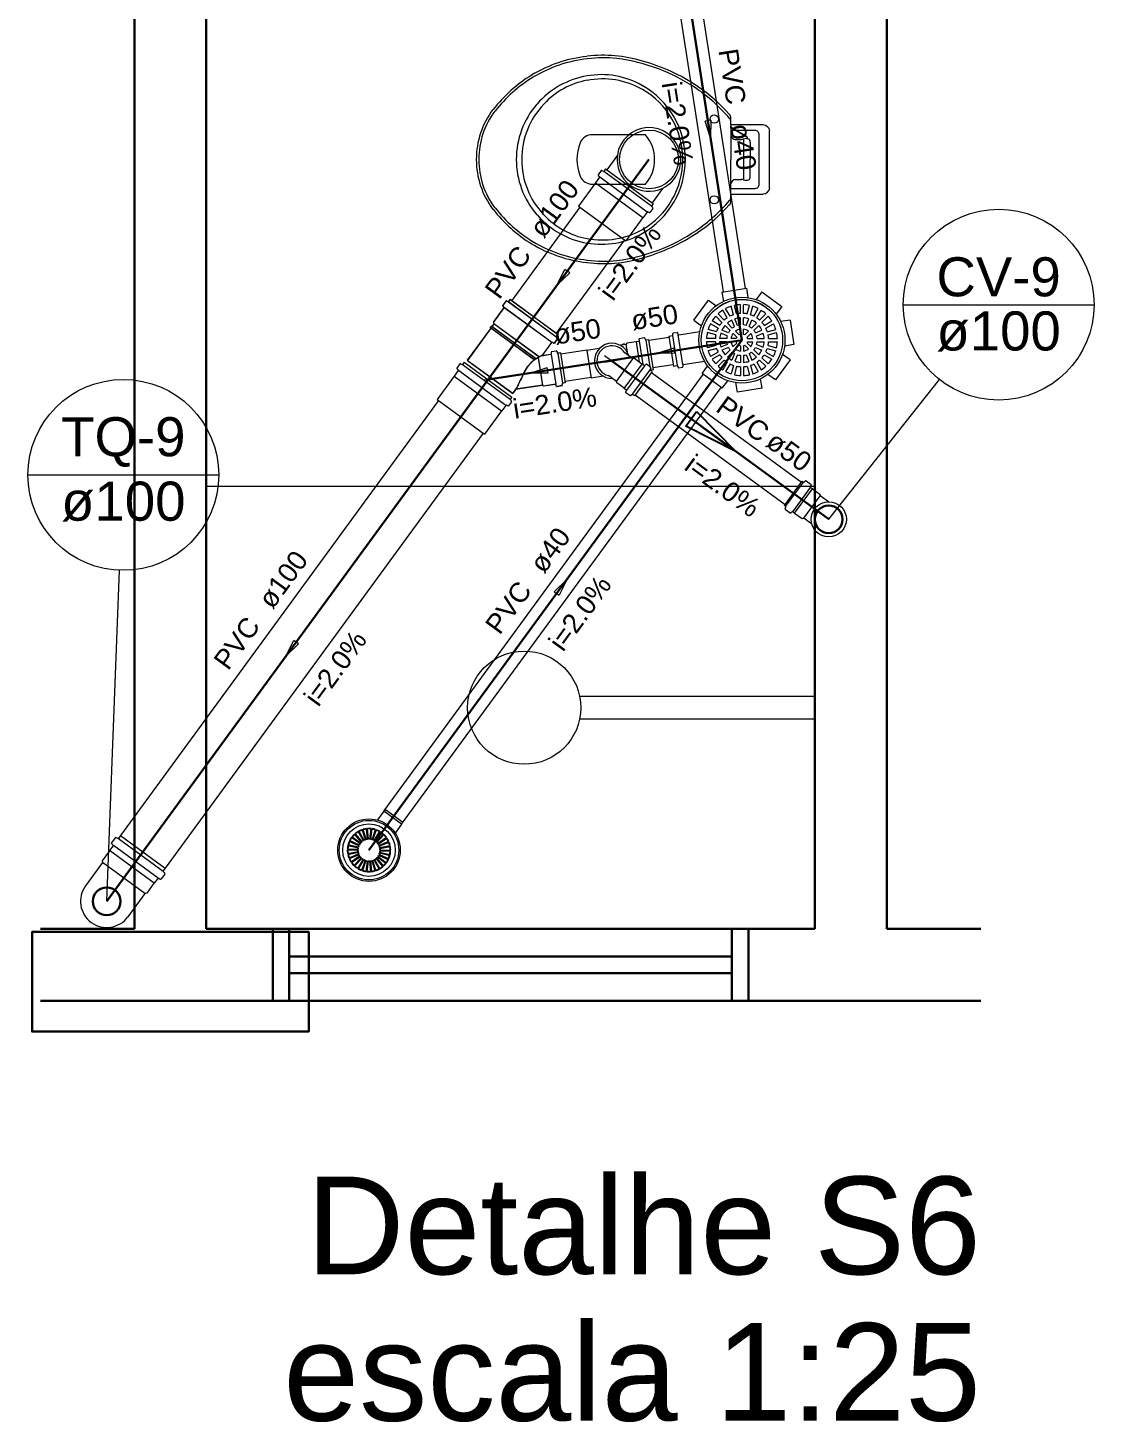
# Model space of a CAD drawing. Header units: inches. Extents: x -27 to 114, y -35 to 60.
# Drawn here: x 33.011 to 34.938, y -32.756 to -30.236 of the extents above; entities that cross this region are included whole.
import ezdxf

# ---------------------------------------------------------------- set-up
doc = ezdxf.new("R2010")
doc.units = ezdxf.units.IN
doc.header["$LTSCALE"] = 10
doc.header["$MEASUREMENT"] = 0
for name, color, linetype, lineweight in [('CV-Colunas', 6, 'Continuous', 30), ('CV-Indicação coluna', 5, 'Continuous', 20), ('CV-Sentido tubo', 8, 'Continuous', 20), ('CV-Seção tubo', 160, 'Continuous', 20), ('CV-Textos coluna', 7, 'Continuous', 20), ('CV-Textos tubo', 7, 'Continuous', 20), ('CV-Tubos detalhe', 6, 'Continuous', 30), ('DI-Títulos', 7, 'Continuous', 30), ('FO-PILARES', 2, 'Continuous', 30), ('Simbolos', 160, 'Continuous', 20), ('Simbolos_int', 5, 'Continuous', 5), ('TQ-Colunas', 6, 'Continuous', 30), ('TQ-Indicação coluna', 5, 'Continuous', 20), ('TQ-Sentido tubo', 8, 'Continuous', 20), ('TQ-Seção tubo', 160, 'Continuous', 20), ('TQ-Textos coluna', 7, 'Continuous', 20), ('TQ-Textos tubo', 7, 'Continuous', 20), ('TQ-Tubos detalhe', 6, 'Continuous', 30), ('xeixo', 3, 'Continuous', 20), ('xjanela-porta', 253, 'Continuous', 30), ('xmoveis', 253, 'Continuous', 20), ('xparede', 7, 'Continuous', 30)]:
    doc.layers.add(name, color=color, linetype=linetype, lineweight=lineweight)
doc.styles.add('Arial', font='arial.ttf')
doc.dimstyles.get("Standard").update_dxf_attribs({"dimtxt": 0.18, "dimasz": 0.18, "dimexe": 0.18, "dimexo": 0.0625, "dimgap": 0.09, "dimtad": 0, "dimtih": 1, "dimtoh": 1, "dimdec": 4, "dimzin": 0, "dimdsep": 46, "dimtxsty": 'Standard', "dimcen": 0.09, "dimadec": 0, "dimazin": 0, "dimtfac": 1, "dimtdec": 4, "dimtofl": 0, "dimtmove": 0, "dimatfit": 3, "dimfxl": 0, "dimtolj": 1, "dimtzin": 0, "dimarcsym": 0})

# ---------------------------------------------------------------- blocks, each defined once
blk = doc.blocks.new('_Closed')
at = {"color": 0, "linetype": 'ByBlock', "lineweight": -2}
for p, q in [((-1, 0.166667), (0, 0)), ((-1, 0.166667), (-1, -0.166667)), ((0, 0), (-1, -0.166667)), ((0, 0), (-1, 0))]:
    blk.add_line(p, q, dxfattribs=at)

msp = doc.modelspace()

# ---------------------------------------------------------------- linework, layer by layer
at = {"layer": 'CV-Colunas', "linetype": 'Continuous'}
msp.add_circle((34.4584, -31.1245), 0.025, dxfattribs=at)
at = {"layer": 'CV-Indicação coluna'}
for p, q in [((34.593, -30.7365), (34.938, -30.7365)), ((34.4584, -31.1245), (34.6584, -30.8717))]:
    msp.add_line(p, q, dxfattribs=at)
msp.add_circle((34.7655, -30.7365), 0.1725, dxfattribs=at)
at = {"layer": 'CV-Seção tubo'}
for p, q in [((34.1378, -30.8594), (34.409, -31.0574)), ((34.1083, -30.8997), (34.3795, -31.0978))]:
    msp.add_line(p, q, dxfattribs=at)
at = {"layer": 'CV-Tubos detalhe'}
msp.add_line((34.0652, -30.8373), (34.4584, -31.1245), dxfattribs=at)
at = {"layer": 'FO-PILARES'}
msp.add_lwpolyline([(33.5184, -32.0505), (33.5184, -31.9605), (33.5184, -31.8705), (33.2684, -31.8705), (33.0184, -31.8705), (33.0184, -31.9605), (33.0184, -32.0505), (33.2684, -32.0505), (33.5184, -32.0505), (33.5184, -32.0505)], close=True, dxfattribs=at)
at = {"layer": 'Simbolos'}
for p, q in [((34.0764, -30.466), (34.0571, -30.4925)), ((34.0471, -30.4942), (34.0417, -30.5017)), ((34.0483, -30.4938), (34.0512, -30.495)), ((34.055, -30.491), (34.0524, -30.4946)), ((34.055, -30.491), (34.141, -30.5539)), ((34.0368, -30.5164), (34.006, -30.5586)), ((34.044, -30.5062), (34.0367, -30.516)), ((34.0367, -30.516), (34.0368, -30.5164)), ((34.0419, -30.5031), (34.0438, -30.5048)), ((34.1583, -30.5259), (34.139, -30.5524)), ((34.13, -30.569), (34.1227, -30.5789)), ((34.1335, -30.57), (34.1314, -30.5688)), ((34.1404, -30.5624), (34.1349, -30.5698)), ((34.141, -30.5539), (34.1384, -30.5575)), ((34.1404, -30.5611), (34.1384, -30.5587)), ((34.1224, -30.5789), (34.0916, -30.6211)), ((34.1227, -30.5789), (34.1224, -30.5789)), ((34.2652, -30.7136), (34.3097, -30.7067)), ((34.2652, -30.7136), (34.2679, -30.7306)), ((34.3097, -30.7067), (34.3123, -30.7237)), ((34.3373, -30.7135), (34.3273, -30.7272)), ((34.3373, -30.7135), (34.3736, -30.74)), ((33.8714, -30.7419), (33.8525, -30.7677)), ((33.8714, -30.7422), (33.8526, -30.7681)), ((33.8745, -30.73), (33.8691, -30.7374)), ((33.8746, -30.7303), (33.8691, -30.7378)), ((33.8693, -30.7388), (33.8712, -30.7405)), ((33.8694, -30.7392), (33.8712, -30.7408)), ((33.8757, -30.7296), (33.8786, -30.7308)), ((33.8758, -30.7299), (33.8787, -30.7311)), ((33.8825, -30.7268), (33.8798, -30.7304)), ((33.8825, -30.7271), (33.8798, -30.7307)), ((33.8825, -30.7268), (33.9684, -30.7896)), ((33.8825, -30.7271), (33.9685, -30.7899)), ((34.2145, -30.7648), (34.241, -30.7285)), ((34.241, -30.7285), (34.2547, -30.7385)), ((34.3736, -30.74), (34.3636, -30.7537)), ((33.8532, -30.771), (33.8495, -30.7761)), ((33.8533, -30.7714), (33.8496, -30.7764)), ((33.8525, -30.7677), (33.8532, -30.771)), ((33.8526, -30.7681), (33.8533, -30.7714)), ((34.2145, -30.7648), (34.2282, -30.7748)), ((34.3885, -30.7643), (34.3714, -30.7669)), ((34.3885, -30.7643), (34.3954, -30.8087)), ((33.8476, -30.7787), (33.8051, -30.8368)), ((33.8476, -30.779), (33.8052, -30.8372)), ((33.8482, -30.7754), (33.8464, -30.7778)), ((33.8482, -30.7757), (33.8464, -30.7782)), ((33.8476, -30.7787), (33.8464, -30.7778)), ((33.8476, -30.779), (33.8464, -30.7782)), ((33.8495, -30.7761), (33.8482, -30.7754)), ((33.8496, -30.7764), (33.8482, -30.7757)), ((33.9678, -30.7981), (33.9623, -30.8056)), ((33.9684, -30.7896), (33.9658, -30.7932)), ((33.9685, -30.7899), (33.9658, -30.7936)), ((33.9678, -30.7969), (33.9658, -30.7945)), ((33.9678, -30.7972), (33.9659, -30.7948)), ((34.1249, -30.7967), (34.1163, -30.798)), ((34.126, -30.7972), (34.1272, -30.8001)), ((34.1694, -30.7935), (34.1763, -30.7925)), ((34.1694, -30.7935), (34.1778, -30.8474)), ((34.1763, -30.7925), (34.1767, -30.7886)), ((34.1776, -30.7877), (34.1842, -30.7867)), ((34.186, -30.7899), (34.1853, -30.7873)), ((34.1872, -30.7908), (34.2255, -30.7848)), ((33.9574, -30.8047), (33.9411, -30.8269)), ((33.9574, -30.8051), (33.9412, -30.8273)), ((33.9566, -30.8227), (33.9566, -30.8252)), ((33.9567, -30.8231), (33.9567, -30.8256)), ((33.9661, -30.8204), (33.9575, -30.8215)), ((33.9661, -30.8207), (33.9575, -30.8219)), ((33.9609, -30.8058), (33.9588, -30.8045)), ((33.961, -30.8061), (33.9588, -30.8049)), ((33.9678, -30.7985), (33.9624, -30.8059)), ((33.967, -30.8208), (33.9684, -30.8236)), ((33.9671, -30.8211), (33.9684, -30.8239)), ((33.9737, -30.8235), (33.9695, -30.8241)), ((33.9737, -30.8235), (33.9821, -30.8776)), ((34.0437, -30.8159), (34.0214, -30.8193)), ((34.0918, -30.8084), (34.0817, -30.81)), ((34.0861, -30.8093), (34.0862, -30.8077)), ((34.0891, -30.8073), (34.0862, -30.8077)), ((34.0894, -30.8088), (34.0891, -30.8073)), ((34.1045, -30.8343), (34.0899, -30.8236)), ((34.0935, -30.8063), (34.0918, -30.8084)), ((34.1101, -30.8038), (34.0935, -30.8063)), ((34.1103, -30.8035), (34.1101, -30.8038)), ((34.1147, -30.8028), (34.1103, -30.8035)), ((34.1154, -30.7991), (34.1156, -30.8017)), ((34.1328, -30.8), (34.1283, -30.8007)), ((34.1328, -30.8), (34.1412, -30.8541)), ((34.3954, -30.8087), (34.3784, -30.8114)), ((33.7917, -30.8437), (33.7862, -30.8512)), ((33.7929, -30.8434), (33.7958, -30.8445)), ((33.7996, -30.8405), (33.7969, -30.8442)), ((33.7996, -30.8405), (33.8856, -30.9034)), ((33.9559, -30.8263), (33.9423, -30.8284)), ((33.9559, -30.8266), (33.9423, -30.8287)), ((33.9738, -30.8238), (33.9696, -30.8245)), ((33.9738, -30.8238), (33.9822, -30.878)), ((34.1072, -30.8338), (34.1045, -30.8343)), ((34.1206, -30.8439), (34.1072, -30.8338)), ((34.1209, -30.8438), (34.1206, -30.8439)), ((34.1246, -30.8466), (34.1209, -30.8438)), ((34.1278, -30.8445), (34.1261, -30.8463)), ((34.1362, -30.8496), (34.129, -30.8443)), ((34.1778, -30.8474), (34.1847, -30.8463)), ((34.1847, -30.8463), (34.1862, -30.8499)), ((34.1947, -30.8458), (34.1949, -30.8485)), ((34.1955, -30.8446), (34.2338, -30.8387)), ((34.2295, -30.8611), (34.2395, -30.8474)), ((34.3886, -30.8363), (34.3621, -30.8726)), ((34.3886, -30.8363), (34.3749, -30.8263)), ((33.7814, -30.8659), (33.7505, -30.9081)), ((33.7885, -30.8557), (33.7813, -30.8656)), ((33.7813, -30.8656), (33.7814, -30.8659)), ((33.7865, -30.8526), (33.7883, -30.8543)), ((34.0515, -30.866), (34.0292, -30.8695)), ((34.0747, -30.8753), (34.0601, -30.8644)), ((34.1394, -30.8572), (34.1071, -30.9014)), ((34.1366, -30.8505), (34.1355, -30.8535)), ((34.1394, -30.8572), (34.1357, -30.8547)), ((34.1412, -30.8541), (34.1367, -30.8548)), ((34.1873, -30.8505), (34.194, -30.8494)), ((34.2657, -30.8876), (34.2295, -30.8611)), ((34.2657, -30.8876), (34.2757, -30.8739)), ((34.3378, -30.8875), (34.3352, -30.8705)), ((34.3621, -30.8726), (34.3484, -30.8626)), ((33.8924, -30.8894), (33.8871, -30.8967)), ((33.8924, -30.8898), (33.8871, -30.8971)), ((33.9408, -30.8821), (33.8924, -30.8894)), ((33.9408, -30.8824), (33.8924, -30.8898)), ((33.943, -30.8837), (33.9408, -30.8821)), ((33.9431, -30.8841), (33.9408, -30.8824)), ((33.9643, -30.8804), (33.943, -30.8837)), ((33.9644, -30.8808), (33.9431, -30.8841)), ((33.9659, -30.8837), (33.9653, -30.8811)), ((33.966, -30.8841), (33.9654, -30.8815)), ((33.9758, -30.8829), (33.9673, -30.8844)), ((33.9758, -30.8833), (33.9673, -30.8848)), ((33.9766, -30.8823), (33.977, -30.8791)), ((33.9766, -30.8826), (33.9771, -30.8795)), ((33.9821, -30.8776), (33.9779, -30.8783)), ((33.9822, -30.878), (33.978, -30.8786)), ((34.0751, -30.8778), (34.0747, -30.8753)), ((34.0887, -30.8876), (34.0751, -30.8778)), ((34.0888, -30.8881), (34.0887, -30.8876)), ((34.0925, -30.8908), (34.0888, -30.8881)), ((34.0913, -30.8942), (34.0927, -30.892)), ((34.0986, -30.9007), (34.0915, -30.8957)), ((34.0999, -30.9007), (34.1024, -30.8988)), ((34.1071, -30.9014), (34.1036, -30.8989)), ((34.2934, -30.8944), (34.2907, -30.8774)), ((34.3378, -30.8875), (34.2934, -30.8944)), ((33.8745, -30.9185), (33.8673, -30.9284)), ((33.8781, -30.9196), (33.8759, -30.9183)), ((33.8849, -30.9119), (33.8795, -30.9194)), ((33.8856, -30.9034), (33.8829, -30.907)), ((33.8849, -30.9106), (33.8829, -30.9083)), ((33.8669, -30.9285), (33.8361, -30.9707)), ((33.8673, -30.9284), (33.8669, -30.9285)), ((34.3782, -31.0996), (34.4103, -31.0556)), ((34.4103, -31.0556), (34.4125, -31.0572)), ((34.4162, -31.0552), (34.4138, -31.0572)), ((34.4174, -31.0552), (34.4263, -31.0617)), ((34.4266, -31.0629), (34.4252, -31.0653)), ((34.4254, -31.0667), (34.4287, -31.069)), ((34.4287, -31.069), (34.4289, -31.0692)), ((34.4289, -31.0692), (34.4424, -31.079)), ((34.3782, -31.0996), (34.3804, -31.1012)), ((34.4424, -31.079), (34.4428, -31.0818)), ((34.4578, -31.0927), (34.4428, -31.0818)), ((34.3796, -31.1053), (34.3807, -31.1024)), ((34.38, -31.1065), (34.3888, -31.113)), ((34.3901, -31.113), (34.3919, -31.1109)), ((34.3933, -31.1107), (34.3965, -31.113)), ((34.3965, -31.113), (34.3967, -31.1132)), ((34.3967, -31.1132), (34.4103, -31.1231)), ((34.4103, -31.1231), (34.4131, -31.1226)), ((34.428, -31.1335), (34.4131, -31.1226)), ((33.1684, -31.7002), (33.1619, -31.7091)), ((33.1735, -31.7012), (33.1699, -31.6998)), ((33.1783, -31.6962), (33.175, -31.7008)), ((33.1783, -31.6962), (33.2591, -31.7552)), ((33.1586, -31.7238), (33.1454, -31.7418)), ((33.1648, -31.7147), (33.1585, -31.7234)), ((33.1585, -31.7234), (33.1586, -31.7238)), ((33.1646, -31.7129), (33.1619, -31.7107)), ((33.1459, -31.7449), (33.1151, -31.787)), ((33.1454, -31.7418), (33.1459, -31.7449)), ((33.259, -31.7552), (33.2557, -31.7597)), ((33.2455, -31.7737), (33.2392, -31.7823)), ((33.2473, -31.7734), (33.2502, -31.7752)), ((33.2582, -31.7659), (33.2517, -31.7747)), ((33.2557, -31.7613), (33.2582, -31.7643)), ((33.2225, -31.8009), (33.1917, -31.843)), ((33.2256, -31.8004), (33.2225, -31.8009)), ((33.2387, -31.7824), (33.2256, -31.8004)), ((33.2392, -31.7823), (33.2387, -31.7824))]:
    msp.add_line(p, q, dxfattribs=at)
for centre, radius in [((34.3015, -30.8006), 0.0777), ((34.4584, -31.1245), 0.0318)]:
    msp.add_circle(centre, radius, dxfattribs=at)
for centre, radius, start, end in [((34.1334, -30.474), 0.0576, 295.626, 172.056), ((34.1334, -30.474), 0.0576, 172.056, 295.626), ((34.0479, -30.4948), 0.001, 68.8407, 143.841), ((34.0516, -30.4941), 0.001, 248.841, 323.841), ((34.0425, -30.5023), 0.001, 143.841, 228.841), ((34.0432, -30.5056), 0.001, 323.841, 48.8407), ((34.1308, -30.5696), 0.001, 58.8407, 143.841), ((34.1341, -30.5692), 0.001, 238.841, 323.841), ((34.1392, -30.5581), 0.001, 143.841, 218.841), ((34.1396, -30.5618), 0.001, 323.841, 38.8407), ((33.8699, -30.738), 0.001, 143.841, 228.841), ((33.8699, -30.7384), 0.001, 143.841, 228.841), ((33.8706, -30.7413), 0.001, 323.841, 48.8408), ((33.8706, -30.7417), 0.001, 323.841, 48.8408), ((33.8753, -30.7305), 0.001, 68.8407, 143.841), ((33.8754, -30.7309), 0.001, 68.8407, 143.841), ((33.879, -30.7298), 0.001, 248.841, 323.841), ((33.879, -30.7301), 0.001, 248.841, 323.841), ((33.9666, -30.7938), 0.001, 143.841, 218.841), ((33.9666, -30.7942), 0.001, 143.841, 218.841), ((33.967, -30.7975), 0.001, 323.841, 38.8408), ((33.967, -30.7979), 0.001, 323.841, 38.8408), ((34.1164, -30.799), 0.001, 98.8445, 183.845), ((34.1251, -30.7976), 0.001, 23.8445, 98.8445), ((34.1754, -30.7916), 0.001, 278.844, 353.844), ((34.1777, -30.7887), 0.001, 98.8443, 173.844), ((34.1844, -30.7877), 0.001, 13.8444, 98.8443), ((34.187, -30.7898), 0.001, 193.844, 278.844), ((33.9576, -30.8226), 0.001, 98.8407, 183.841), ((33.9577, -30.8229), 0.001, 98.8407, 183.841), ((33.9582, -30.8053), 0.001, 58.8407, 143.841), ((33.9582, -30.8057), 0.001, 58.8407, 143.841), ((33.9615, -30.805), 0.001, 238.841, 323.841), ((33.9616, -30.8053), 0.001, 238.841, 323.841), ((33.9662, -30.8211), 0.001, 23.8408, 98.8407), ((33.9662, -30.8214), 0.001, 23.8408, 98.8407), ((34.0666, -30.8381), 0.0273, 31.7975, 255.892), ((34.1146, -30.8018), 0.001, 278.844, 3.8445), ((34.1282, -30.7997), 0.001, 203.844, 278.844), ((33.7925, -30.8443), 0.001, 68.8407, 143.841), ((33.7961, -30.8436), 0.001, 248.841, 323.841), ((33.9675, -30.8892), 0.0674, 137.395, 161.708), ((33.9675, -30.8896), 0.0674, 137.395, 161.708), ((33.9714, -30.8983), 0.0765, 113.348, 134.39), ((33.9714, -30.8986), 0.0765, 113.348, 134.39), ((33.942, -30.8275), 0.001, 143.841, 278.841), ((33.942, -30.8279), 0.001, 143.841, 278.841), ((33.9557, -30.8252), 0.001, 278.841, 3.8408), ((33.9558, -30.8256), 0.001, 278.841, 3.8408), ((33.9692, -30.8233), 0.001, 203.841, 278.841), ((33.9693, -30.8236), 0.001, 203.841, 278.841), ((34.1252, -30.8457), 0.001, 233.844, 318.844), ((34.1287, -30.8452), 0.001, 53.8445, 138.845), ((34.1841, -30.8474), 0.001, 23.8444, 98.8443), ((34.1939, -30.8484), 0.001, 278.844, 3.8444), ((34.1957, -30.8456), 0.001, 98.8443, 183.844), ((33.787, -30.8518), 0.001, 143.841, 228.841), ((33.7877, -30.8551), 0.001, 323.841, 48.8407), ((34.2907, -31.0697), 0.4367, 152.484, 155.572), ((34.2908, -31.0701), 0.4367, 152.484, 155.572), ((34.1363, -30.8538), 0.001, 158.845, 233.844), ((34.1355, -30.8502), 0.001, 338.844, 53.8445), ((34.1369, -30.8558), 0.001, 98.8445, 132.416), ((34.1872, -30.8495), 0.001, 203.844, 278.844), ((33.8932, -30.89), 0.001, 88.1089, 143.841), ((33.8932, -30.8904), 0.001, 88.1089, 143.841), ((33.9645, -30.8815), 0.001, 13.8408, 98.8407), ((33.9645, -30.8818), 0.001, 13.8408, 98.8407), ((33.9671, -30.8834), 0.001, 193.841, 278.841), ((33.9672, -30.8837), 0.001, 193.841, 278.841), ((33.9757, -30.8822), 0.001, 278.841, 353.841), ((33.9757, -30.8826), 0.001, 278.841, 353.841), ((33.9779, -30.8792), 0.001, 98.8407, 173.841), ((33.978, -30.8795), 0.001, 98.8407, 173.841), ((34.0921, -30.8949), 0.001, 148.845, 233.844), ((34.0919, -30.8916), 0.001, 328.844, 53.8445), ((34.103, -30.8995), 0.001, 53.8445, 128.844), ((33.8753, -30.9191), 0.001, 58.8407, 143.841), ((33.8787, -30.9188), 0.001, 238.841, 323.841), ((33.8837, -30.9076), 0.001, 143.841, 218.841), ((33.8841, -30.9113), 0.001, 323.841, 38.8407), ((34.0993, -30.9001), 0.001, 233.844, 308.844), ((34.4131, -31.0564), 0.001, 233.86, 308.86), ((34.4168, -31.056), 0.001, 53.8601, 128.86), ((34.426, -31.0658), 0.001, 148.86, 233.86), ((34.4257, -31.0625), 0.001, 328.86, 53.8601), ((34.3805, -31.1057), 0.001, 158.86, 233.86), ((34.3798, -31.102), 0.001, 338.86, 53.8601), ((34.3894, -31.1122), 0.001, 233.86, 318.86), ((34.3927, -31.1115), 0.001, 53.8601, 138.86), ((33.1694, -31.7009), 0.00126, 68.8407, 143.841), ((33.174, -31.7), 0.00126, 248.841, 323.841), ((33.1629, -31.7098), 0.00126, 143.841, 228.841), ((33.1638, -31.714), 0.00126, 323.841, 48.8408), ((33.2465, -31.7744), 0.00126, 58.8407, 143.841), ((33.2507, -31.774), 0.00126, 238.841, 323.841), ((33.2567, -31.7605), 0.00126, 143.841, 218.841), ((33.2572, -31.7651), 0.00126, 323.841, 38.8408), ((33.1534, -31.815), 0.0474, 143.841, 323.841)]:
    msp.add_arc(centre, radius, start, end, dxfattribs=at)
at = {"layer": 'Simbolos_int'}
for p, q in [((34.0519, -30.4953), (34.1379, -30.5581)), ((34.0571, -30.4925), (34.139, -30.5524)), ((34.0368, -30.5164), (34.1224, -30.5789)), ((34.0444, -30.5055), (34.1304, -30.5684)), ((34.006, -30.5586), (34.0916, -30.6211)), ((33.8718, -30.7413), (33.9578, -30.8041)), ((33.8719, -30.7416), (33.9579, -30.8045)), ((33.8794, -30.731), (33.9653, -30.7938)), ((33.8794, -30.7313), (33.9654, -30.7942)), ((33.9349, -30.8308), (33.8532, -30.771)), ((33.935, -30.8311), (33.8533, -30.7714)), ((33.9263, -30.8362), (33.8476, -30.7787)), ((33.9264, -30.8366), (33.8476, -30.779)), ((33.9292, -30.8343), (33.8495, -30.7761)), ((33.9293, -30.8347), (33.8496, -30.7764)), ((34.1847, -30.8463), (34.1763, -30.7925)), ((34.1948, -30.8447), (34.1864, -30.7909)), ((34.0214, -30.8193), (34.0292, -30.8695)), ((34.0918, -30.8084), (34.0939, -30.822)), ((34.1101, -30.8038), (34.1158, -30.8403)), ((34.1157, -30.8026), (34.1223, -30.8449)), ((34.1276, -30.8008), (34.135, -30.8487)), ((33.7965, -30.8448), (33.8825, -30.9076)), ((33.8051, -30.8368), (33.8871, -30.8967)), ((33.8052, -30.8372), (33.8871, -30.8971)), ((33.933, -30.8321), (33.9408, -30.8821)), ((33.9331, -30.8325), (33.9408, -30.8824)), ((33.9568, -30.8263), (33.9652, -30.8801)), ((33.9568, -30.8266), (33.9652, -30.8804)), ((33.9687, -30.8244), (33.977, -30.8782)), ((33.9687, -30.8248), (33.9771, -30.8786)), ((34.0532, -30.8286), (34.0778, -30.8465)), ((34.0533, -30.8402), (34.0822, -30.8357)), ((34.0747, -30.8753), (34.1045, -30.8343)), ((34.0888, -30.8881), (34.1209, -30.8438)), ((34.1254, -30.8472), (34.0931, -30.8912)), ((33.7814, -30.8659), (33.8669, -30.9285)), ((33.789, -30.8551), (33.875, -30.9179)), ((33.8562, -30.8698), (33.8349, -30.8732)), ((33.8478, -30.8649), (33.8371, -30.8794)), ((34.1351, -30.8543), (34.1028, -30.8983)), ((34.1357, -30.8527), (34.136, -30.8549)), ((33.7505, -30.9081), (33.8361, -30.9707)), ((34.3804, -31.1012), (34.4125, -31.0572)), ((34.3933, -31.1107), (34.4254, -31.0667)), ((34.3967, -31.1132), (34.4289, -31.0692)), ((34.4131, -31.1226), (34.4428, -31.0818)), ((33.1744, -31.7015), (33.2551, -31.7605)), ((33.2392, -31.7823), (33.1585, -31.7234)), ((33.1656, -31.7137), (33.2463, -31.7727)), ((33.2225, -31.8009), (33.1459, -31.7449))]:
    msp.add_line(p, q, dxfattribs=at)
for centre, radius in [((34.1334, -30.474), 0.0532), ((34.3015, -30.8006), 0.0735), ((34.4584, -31.1245), 0.0255)]:
    msp.add_circle(centre, radius, dxfattribs=at)
msp.add_arc((34.0666, -30.8381), 0.0318, 16.7055, 270.984, dxfattribs=at)
at = {"layer": 'TQ-Colunas', "linetype": 'Continuous'}
msp.add_circle((33.1534, -31.815), 0.025, dxfattribs=at)
at = {"layer": 'TQ-Indicação coluna'}
for p, q in [((33.0109, -31.0442), (33.3559, -31.0442)), ((33.1534, -31.815), (33.1767, -31.2165))]:
    msp.add_line(p, q, dxfattribs=at)
msp.add_circle((33.1834, -31.0442), 0.1725, dxfattribs=at)
at = {"layer": 'TQ-Sentido tubo'}
for points in [[(34.24, -30.4038), (34.2341, -30.3654)], [(33.9859, -30.6759), (34.0088, -30.6445)], [(34.1798, -30.8195), (34.2182, -30.8135)], [(33.9503, -30.8552), (33.9888, -30.8492)], [(33.9666, -31.2586), (33.9436, -31.29)], [(33.4959, -31.3464), (33.5188, -31.315)]]:
    msp.add_lwpolyline(points, dxfattribs=at)
at = {"layer": 'TQ-Seção tubo'}
for p, q in [((34.1619, -30.0301), (34.2677, -30.7132)), ((34.2014, -30.024), (34.3073, -30.7071)), ((34.0084, -30.5603), (33.8853, -30.7288)), ((34.0891, -30.6193), (33.966, -30.7878)), ((34.2749, -30.7604), (34.267, -30.7466)), ((34.28, -30.7574), (34.272, -30.7437)), ((34.2862, -30.7548), (34.2821, -30.7395)), ((34.2919, -30.7533), (34.2878, -30.738)), ((34.2986, -30.7524), (34.2986, -30.7366)), ((34.3044, -30.7524), (34.3044, -30.7366)), ((34.3111, -30.7533), (34.3152, -30.738)), ((34.3168, -30.7548), (34.3209, -30.7395)), ((34.323, -30.7574), (34.331, -30.7437)), ((34.3281, -30.7604), (34.336, -30.7466)), ((34.2584, -30.779), (34.2446, -30.7711)), ((34.2613, -30.774), (34.2475, -30.766)), ((34.2654, -30.7686), (34.2542, -30.7574)), ((34.2696, -30.7645), (34.2583, -30.7532)), ((34.2841, -30.779), (34.2751, -30.77)), ((34.2882, -30.7762), (34.2834, -30.7644)), ((34.2936, -30.7739), (34.2888, -30.7622)), ((34.2986, -30.773), (34.2986, -30.7603)), ((34.3044, -30.773), (34.3044, -30.7603)), ((34.3094, -30.7739), (34.3142, -30.7622)), ((34.3148, -30.7762), (34.3196, -30.7644)), ((34.3189, -30.779), (34.3279, -30.77)), ((34.3334, -30.7645), (34.3447, -30.7532)), ((34.3376, -30.7686), (34.3488, -30.7574)), ((34.3417, -30.774), (34.3555, -30.766)), ((34.3446, -30.779), (34.3584, -30.7711)), ((34.1697, -30.7958), (34.133, -30.8015)), ((34.2534, -30.7976), (34.2375, -30.7976)), ((34.2543, -30.7909), (34.2389, -30.7868)), ((34.2558, -30.7853), (34.2404, -30.7812)), ((34.2739, -30.7976), (34.2612, -30.7976)), ((34.2749, -30.7927), (34.2632, -30.7878)), ((34.2771, -30.7873), (34.2654, -30.7824)), ((34.2799, -30.7831), (34.2709, -30.7741)), ((34.2912, -30.7976), (34.2818, -30.7976)), ((34.2922, -30.7953), (34.2855, -30.7887)), ((34.2963, -30.7912), (34.2896, -30.7845)), ((34.2986, -30.7902), (34.2986, -30.7808)), ((34.3044, -30.7902), (34.3044, -30.7808)), ((34.3067, -30.7912), (34.3134, -30.7845)), ((34.3109, -30.7953), (34.3175, -30.7887)), ((34.3118, -30.7976), (34.3212, -30.7976)), ((34.3231, -30.7831), (34.3321, -30.7741)), ((34.3259, -30.7873), (34.3376, -30.7824)), ((34.3281, -30.7927), (34.3398, -30.7878)), ((34.3291, -30.7976), (34.3418, -30.7976)), ((34.3472, -30.7853), (34.3626, -30.7812)), ((34.3487, -30.7909), (34.3641, -30.7868)), ((34.3496, -30.7976), (34.3655, -30.7976)), ((34.0213, -30.8188), (33.9741, -30.8262)), ((34.2534, -30.8035), (34.2375, -30.8035)), ((34.2543, -30.8102), (34.2389, -30.8143)), ((34.2558, -30.8158), (34.2404, -30.8199)), ((34.2584, -30.8221), (34.2446, -30.83)), ((34.2739, -30.8035), (34.2612, -30.8035)), ((34.2749, -30.8084), (34.2632, -30.8133)), ((34.2771, -30.8138), (34.2654, -30.8187)), ((34.2799, -30.818), (34.2709, -30.827)), ((34.2841, -30.8221), (34.2751, -30.8311)), ((34.2912, -30.8035), (34.2818, -30.8035)), ((34.2922, -30.8058), (34.2855, -30.8124)), ((34.2963, -30.8099), (34.2896, -30.8166)), ((34.2986, -30.8108), (34.2986, -30.8203)), ((34.3044, -30.8108), (34.3044, -30.8203)), ((34.3067, -30.8099), (34.3134, -30.8166)), ((34.3109, -30.8058), (34.3175, -30.8124)), ((34.3118, -30.8035), (34.3212, -30.8035)), ((34.3189, -30.8221), (34.3279, -30.8311)), ((34.3231, -30.818), (34.3321, -30.827)), ((34.3259, -30.8138), (34.3376, -30.8187)), ((34.3281, -30.8084), (34.3398, -30.8133)), ((34.3291, -30.8035), (34.3418, -30.8035)), ((34.3446, -30.8221), (34.3584, -30.83)), ((34.3472, -30.8158), (34.3626, -30.8199)), ((34.3487, -30.8102), (34.3641, -30.8143)), ((34.3496, -30.8035), (34.3655, -30.8035)), ((34.1774, -30.8452), (34.1407, -30.8509)), ((34.2613, -30.8271), (34.2475, -30.8351)), ((34.2654, -30.8325), (34.2542, -30.8437)), ((34.2696, -30.8366), (34.2583, -30.8479)), ((34.2749, -30.8407), (34.267, -30.8545)), ((34.28, -30.8437), (34.272, -30.8574)), ((34.2862, -30.8463), (34.2821, -30.8616)), ((34.2882, -30.8249), (34.2834, -30.8367)), ((34.2919, -30.8478), (34.2878, -30.8631)), ((34.2936, -30.8272), (34.2888, -30.8389)), ((34.2986, -30.8281), (34.2986, -30.8408)), ((34.2986, -30.8486), (34.2986, -30.8645)), ((34.3044, -30.8281), (34.3044, -30.8408)), ((34.3044, -30.8486), (34.3044, -30.8645)), ((34.3094, -30.8272), (34.3142, -30.8389)), ((34.3111, -30.8478), (34.3152, -30.8631)), ((34.3148, -30.8249), (34.3196, -30.8367)), ((34.3168, -30.8463), (34.3209, -30.8616)), ((34.323, -30.8437), (34.331, -30.8574)), ((34.3281, -30.8407), (34.336, -30.8545)), ((34.3334, -30.8366), (34.3447, -30.8479)), ((34.3376, -30.8325), (34.3488, -30.8437)), ((34.3417, -30.8271), (34.3555, -30.8351)), ((33.6541, -31.6522), (34.2314, -30.8625)), ((34.029, -30.8683), (33.9818, -30.8756)), ((33.6864, -31.6758), (34.2637, -30.8861)), ((33.753, -30.9099), (33.1783, -31.6962)), ((33.8337, -30.9689), (33.2591, -31.7552)), ((33.6541, -31.6521), (33.6425, -31.668)), ((33.6541, -31.6521), (33.6571, -31.6497)), ((33.6864, -31.6757), (33.6541, -31.6521)), ((33.6878, -31.6721), (33.6571, -31.6497)), ((33.6864, -31.6757), (33.6748, -31.6916)), ((33.6864, -31.6757), (33.6878, -31.6721)), ((33.61, -31.7135), (33.5923, -31.7052)), ((33.6113, -31.7114), (33.5956, -31.6996)), ((33.6123, -31.71), (33.5966, -31.6982)), ((33.614, -31.7083), (33.6011, -31.6935)), ((33.6152, -31.7072), (33.6024, -31.6924)), ((33.6172, -31.7058), (33.6077, -31.6886)), ((33.6187, -31.705), (33.6092, -31.6878)), ((33.6209, -31.704), (33.6152, -31.6853)), ((33.6225, -31.7035), (33.6168, -31.6848)), ((33.6249, -31.7031), (33.6232, -31.6835)), ((33.6266, -31.7029), (33.6248, -31.6834)), ((33.629, -31.703), (33.6314, -31.6835)), ((33.6306, -31.7032), (33.633, -31.6837)), ((33.633, -31.7037), (33.6394, -31.6852)), ((33.6346, -31.7042), (33.641, -31.6857)), ((33.6368, -31.7053), (33.6469, -31.6885)), ((33.6382, -31.7061), (33.6483, -31.6893)), ((33.6402, -31.7076), (33.6535, -31.6933)), ((33.6414, -31.7087), (33.6548, -31.6944)), ((33.643, -31.7106), (33.659, -31.6993)), ((33.6439, -31.7119), (33.66, -31.7007)), ((33.6078, -31.723), (33.5882, -31.7226)), ((33.6079, -31.7213), (33.5883, -31.721)), ((33.6081, -31.7254), (33.5888, -31.7291)), ((33.6082, -31.7189), (33.5891, -31.7145)), ((33.6084, -31.727), (33.5891, -31.7308)), ((33.6085, -31.7173), (33.5894, -31.7129)), ((33.6091, -31.7294), (33.591, -31.737)), ((33.6093, -31.715), (33.5916, -31.7067)), ((33.6097, -31.7309), (33.5917, -31.7385)), ((33.6451, -31.7141), (33.6632, -31.7064)), ((33.6455, -31.73), (33.6633, -31.7383)), ((33.6458, -31.7156), (33.6638, -31.7079)), ((33.6463, -31.7277), (33.6654, -31.7321)), ((33.6465, -31.7179), (33.6657, -31.7142)), ((33.6467, -31.7261), (33.6658, -31.7305)), ((33.6468, -31.7196), (33.666, -31.7158)), ((33.647, -31.722), (33.6666, -31.7223)), ((33.647, -31.7237), (33.6666, -31.724)), ((33.6109, -31.733), (33.5949, -31.7443)), ((33.6119, -31.7344), (33.5958, -31.7456)), ((33.6135, -31.7362), (33.6001, -31.7506)), ((33.6147, -31.7374), (33.6013, -31.7517)), ((33.6166, -31.7388), (33.6065, -31.7556)), ((33.6181, -31.7397), (33.608, -31.7565)), ((33.6203, -31.7407), (33.6139, -31.7592)), ((33.6218, -31.7413), (33.6155, -31.7598)), ((33.6242, -31.7418), (33.6218, -31.7613)), ((33.6259, -31.742), (33.6235, -31.7615)), ((33.6283, -31.742), (33.63, -31.7616)), ((33.63, -31.7419), (33.6317, -31.7614)), ((33.6324, -31.7414), (33.6381, -31.7602)), ((33.6339, -31.741), (33.6397, -31.7597)), ((33.6362, -31.74), (33.6457, -31.7571)), ((33.6376, -31.7392), (33.6471, -31.7563)), ((33.6396, -31.7378), (33.6525, -31.7526)), ((33.6409, -31.7367), (33.6538, -31.7515)), ((33.6426, -31.7349), (33.6582, -31.7467)), ((33.6436, -31.7336), (33.6592, -31.7454)), ((33.6448, -31.7315), (33.6626, -31.7398))]:
    msp.add_line(p, q, dxfattribs=at)
for centre, radius in [((34.3015, -30.8005), 0.0735), ((33.6274, -31.7225), 0.0565), ((33.6274, -31.7225), 0.0538), ((33.6274, -31.7225), 0.0474), ((33.6274, -31.7225), 0.0474)]:
    msp.add_circle(centre, radius, dxfattribs=at)
for centre, radius, start, end in [((34.3015, -30.8005), 0.0641, 122.6132, 132.3868), ((34.3015, -30.8005), 0.0641, 107.6132, 117.3868), ((34.3015, -30.8005), 0.0641, 92.6132, 102.3868), ((34.3015, -30.8005), 0.0641, 77.6132, 87.3868), ((34.3015, -30.8005), 0.0641, 62.6132, 72.3868), ((34.3015, -30.8005), 0.0641, 47.6132, 57.3868), ((34.3015, -30.8005), 0.0641, 152.6132, 162.3868), ((34.3015, -30.8005), 0.0641, 137.6132, 147.3868), ((34.3015, -30.8005), 0.0482, 138.4746, 146.5254), ((34.3015, -30.8005), 0.0482, 123.4746, 131.5254), ((34.3015, -30.8005), 0.0404, 116.6455, 130.8545), ((34.3015, -30.8005), 0.0482, 108.4746, 116.5254), ((34.3015, -30.8005), 0.0404, 94.1455, 108.3545), ((34.3015, -30.8005), 0.0482, 93.4746, 101.5254), ((34.3015, -30.8005), 0.0277, 96.0423, 106.4577), ((34.3015, -30.8005), 0.0482, 78.4746, 86.5254), ((34.3015, -30.8005), 0.0404, 71.6455, 85.8545), ((34.3015, -30.8005), 0.0277, 73.5423, 83.9577), ((34.3015, -30.8005), 0.0482, 63.4746, 71.5254), ((34.3015, -30.8005), 0.0404, 49.1455, 63.3545), ((34.3015, -30.8005), 0.0482, 48.4746, 56.5254), ((34.3015, -30.8005), 0.0482, 33.4746, 41.5254), ((34.3015, -30.8005), 0.0641, 32.6132, 42.3868), ((34.3015, -30.8005), 0.0641, 17.6132, 27.3868), ((34.3015, -30.8005), 0.0641, 167.6132, 177.3868), ((34.3015, -30.8005), 0.0482, 168.4746, 176.5254), ((34.3015, -30.8005), 0.0482, 153.4746, 161.5254), ((34.3015, -30.8005), 0.0404, 161.6455, 175.8545), ((34.3015, -30.8005), 0.0404, 139.1455, 153.3545), ((34.3015, -30.8005), 0.0277, 163.5423, 173.9577), ((34.3015, -30.8005), 0.0277, 141.0423, 151.4577), ((34.3015, -30.8005), 0.02, 143.415, 171.585), ((34.3015, -30.8005), 0.0277, 118.5423, 128.9577), ((34.3015, -30.8005), 0.02, 98.415, 126.585), ((34.3015, -30.8005), 0.0107, 150.8266, 164.1734), ((34.3015, -30.8005), 0.0107, 105.8266, 119.1734), ((34.3015, -30.8005), 0.02, 53.415, 81.585), ((34.3015, -30.8005), 0.0107, 60.8266, 74.1734), ((34.3015, -30.8005), 0.0107, 15.8266, 29.1734), ((34.3015, -30.8005), 0.0277, 51.0423, 61.4577), ((34.3015, -30.8005), 0.02, 8.415, 36.585), ((34.3015, -30.8005), 0.0277, 28.5423, 38.9577), ((34.3015, -30.8005), 0.0277, 6.0423, 16.4577), ((34.3015, -30.8005), 0.0404, 26.6455, 40.8545), ((34.3015, -30.8005), 0.0404, 4.1455, 18.3545), ((34.3015, -30.8005), 0.0482, 18.4746, 26.5254), ((34.3015, -30.8005), 0.0482, 3.4746, 11.5254), ((34.3015, -30.8005), 0.0641, 2.6132, 12.3868), ((34.3015, -30.8005), 0.0641, 182.6132, 192.3868), ((34.3015, -30.8005), 0.0641, 197.6132, 207.3868), ((34.3015, -30.8005), 0.0482, 183.4746, 191.5254), ((34.3015, -30.8005), 0.0482, 198.4746, 206.5254), ((34.3015, -30.8005), 0.0404, 184.1455, 198.3545), ((34.3015, -30.8005), 0.0404, 206.6455, 220.8545), ((34.3015, -30.8005), 0.0277, 186.0423, 196.4577), ((34.3015, -30.8005), 0.0277, 208.5423, 218.9577), ((34.3015, -30.8005), 0.02, 188.415, 216.585), ((34.3015, -30.8005), 0.0277, 231.0423, 241.4577), ((34.3015, -30.8005), 0.02, 233.415, 261.585), ((34.3015, -30.8005), 0.0107, 195.8266, 209.1734), ((34.3015, -30.8005), 0.0107, 240.8266, 254.1734), ((34.3015, -30.8005), 0.0107, 285.8266, 299.1734), ((34.3015, -30.8005), 0.02, 278.415, 306.585), ((34.3015, -30.8005), 0.0107, 330.8266, 344.1734), ((34.3015, -30.8005), 0.0277, 298.5423, 308.9577), ((34.3015, -30.8005), 0.02, 323.415, 351.585), ((34.3015, -30.8005), 0.0277, 321.0423, 331.4577), ((34.3015, -30.8005), 0.0277, 343.5423, 353.9577), ((34.3015, -30.8005), 0.0404, 319.1455, 333.3545), ((34.3015, -30.8005), 0.0404, 341.6455, 355.8545), ((34.3015, -30.8005), 0.0482, 333.4746, 341.5254), ((34.3015, -30.8005), 0.0482, 348.4746, 356.5254), ((34.3015, -30.8005), 0.0641, 332.6132, 342.3868), ((34.3015, -30.8005), 0.0641, 347.6132, 357.3868), ((34.3015, -30.8005), 0.0641, 212.6132, 222.3868), ((34.3015, -30.8005), 0.0641, 227.6132, 237.3868), ((34.3015, -30.8005), 0.0482, 213.4746, 221.5254), ((34.3015, -30.8005), 0.0482, 228.4746, 236.5254), ((34.3015, -30.8005), 0.0404, 229.1455, 243.3545), ((34.3015, -30.8005), 0.0482, 243.4746, 251.5254), ((34.3015, -30.8005), 0.0404, 251.6455, 265.8545), ((34.3015, -30.8005), 0.0482, 258.4746, 266.5254), ((34.3015, -30.8005), 0.0277, 253.5423, 263.9577), ((34.3015, -30.8005), 0.0277, 276.0423, 286.4577), ((34.3015, -30.8005), 0.0404, 274.1455, 288.3545), ((34.3015, -30.8005), 0.0482, 273.4746, 281.5254), ((34.3015, -30.8005), 0.0482, 288.4746, 296.5254), ((34.3015, -30.8005), 0.0404, 296.6455, 310.8545), ((34.3015, -30.8005), 0.0482, 303.4746, 311.5254), ((34.3015, -30.8005), 0.0641, 302.6132, 312.3868), ((34.3015, -30.8005), 0.0482, 318.4746, 326.5254), ((34.3015, -30.8005), 0.0641, 317.6132, 327.3868), ((34.3015, -30.8005), 0.0641, 242.6132, 252.3868), ((34.3015, -30.8005), 0.0641, 257.6132, 267.3868), ((34.3015, -30.8005), 0.0641, 272.6132, 282.3868), ((34.3015, -30.8005), 0.0641, 287.6132, 297.3868), ((33.6274, -31.7225), 0.0392, 144.2134, 153.7781), ((33.6274, -31.7225), 0.0382, 144.2446, 153.7469), ((33.6274, -31.7225), 0.0392, 132.2134, 141.7781), ((33.6274, -31.7225), 0.0382, 132.2446, 141.7469), ((33.6274, -31.7225), 0.0392, 120.2134, 129.7781), ((33.6274, -31.7225), 0.0382, 120.2446, 129.7469), ((33.6274, -31.7225), 0.0392, 108.2134, 117.7781), ((33.6274, -31.7225), 0.0382, 108.2446, 117.7469), ((33.6274, -31.7225), 0.0206, 121.3155, 128.676), ((33.6274, -31.7225), 0.0392, 96.2134, 105.7781), ((33.6274, -31.7225), 0.0382, 96.2446, 105.7469), ((33.6274, -31.7225), 0.0206, 109.3155, 116.676), ((33.6274, -31.7225), 0.0196, 109.4316, 116.56), ((33.6274, -31.7225), 0.0206, 97.3155, 104.676), ((33.6274, -31.7225), 0.0196, 97.4316, 104.56), ((33.6274, -31.7225), 0.0392, 84.2134, 93.7781), ((33.6274, -31.7225), 0.0382, 84.2446, 93.7469), ((33.6274, -31.7225), 0.0206, 85.3155, 92.676), ((33.6274, -31.7225), 0.0196, 85.4316, 92.56), ((33.6274, -31.7225), 0.0196, 73.4316, 80.56), ((33.6274, -31.7225), 0.0206, 73.3155, 80.676), ((33.6274, -31.7225), 0.0382, 72.2446, 81.7469), ((33.6274, -31.7225), 0.0392, 72.2134, 81.7781), ((33.6274, -31.7225), 0.0196, 61.4316, 68.56), ((33.6274, -31.7225), 0.0206, 61.3155, 68.676), ((33.6274, -31.7225), 0.0206, 49.3155, 56.676), ((33.6274, -31.7225), 0.0382, 60.2446, 69.7469), ((33.6274, -31.7225), 0.0392, 60.2134, 69.7781), ((33.6274, -31.7225), 0.0382, 48.2446, 57.7469), ((33.6274, -31.7225), 0.0392, 48.2134, 57.7781), ((33.6274, -31.7225), 0.0382, 36.2446, 45.7469), ((33.6274, -31.7225), 0.0392, 36.2134, 45.7781), ((33.6274, -31.7225), 0.0382, 24.2446, 33.7469), ((33.6274, -31.7225), 0.0392, 24.2134, 33.7781), ((33.6274, -31.7225), 0.0392, 168.2134, 177.7781), ((33.6274, -31.7225), 0.0392, 180.2134, 189.7781), ((33.6274, -31.7225), 0.0392, 192.2134, 201.7781), ((33.6274, -31.7225), 0.0382, 180.2446, 189.7469), ((33.6274, -31.7225), 0.0382, 168.2446, 177.7469), ((33.6274, -31.7225), 0.0392, 156.2134, 165.7781), ((33.6274, -31.7225), 0.0382, 192.2446, 201.7469), ((33.6274, -31.7225), 0.0382, 156.2446, 165.7469), ((33.6274, -31.7225), 0.0206, 169.3155, 176.676), ((33.6274, -31.7225), 0.0206, 181.3155, 188.676), ((33.6274, -31.7225), 0.0206, 193.3155, 200.676), ((33.6274, -31.7225), 0.0206, 157.3155, 164.676), ((33.6274, -31.7225), 0.0196, 181.4316, 188.56), ((33.6274, -31.7225), 0.0196, 169.4316, 176.56), ((33.6274, -31.7225), 0.0196, 193.4316, 200.56), ((33.6274, -31.7225), 0.0196, 157.4316, 164.56), ((33.6274, -31.7225), 0.0206, 145.3155, 152.676), ((33.6274, -31.7225), 0.0196, 205.4316, 212.56), ((33.6274, -31.7225), 0.0196, 145.4316, 152.56), ((33.6274, -31.7225), 0.0206, 133.3155, 140.676), ((33.6274, -31.7225), 0.0196, 133.4316, 140.56), ((33.6274, -31.7225), 0.0196, 121.4316, 128.56), ((33.6274, -31.7225), 0.0196, 49.4316, 56.56), ((33.6274, -31.7225), 0.0196, 37.4316, 44.56), ((33.6274, -31.7225), 0.0206, 37.3155, 44.676), ((33.6274, -31.7225), 0.0196, 25.4316, 32.56), ((33.6274, -31.7225), 0.0206, 25.3155, 32.676), ((33.6274, -31.7225), 0.0196, 337.4316, 344.56), ((33.6274, -31.7225), 0.0196, 13.4316, 20.56), ((33.6274, -31.7225), 0.0206, 337.3155, 344.676), ((33.6274, -31.7225), 0.0206, 13.3155, 20.676), ((33.6274, -31.7225), 0.0196, 349.4316, 356.56), ((33.6274, -31.7225), 0.0196, 1.4316, 8.56), ((33.6274, -31.7225), 0.0206, 349.3155, 356.676), ((33.6274, -31.7225), 0.0206, 1.3155, 8.676), ((33.6274, -31.7225), 0.0382, 12.2446, 21.7469), ((33.6274, -31.7225), 0.0392, 12.2134, 21.7781), ((33.6274, -31.7225), 0.0382, 348.2446, 357.7469), ((33.6274, -31.7225), 0.0382, 0.2446, 9.7469), ((33.6274, -31.7225), 0.0392, 348.2134, 357.7781), ((33.6274, -31.7225), 0.0392, 0.2134, 9.7781), ((33.6274, -31.7225), 0.0392, 204.2134, 213.7781), ((33.6274, -31.7225), 0.0382, 204.2446, 213.7469), ((33.6274, -31.7225), 0.0392, 216.2134, 225.7781), ((33.6274, -31.7225), 0.0382, 216.2446, 225.7469), ((33.6274, -31.7225), 0.0392, 228.2134, 237.7781), ((33.6274, -31.7225), 0.0382, 228.2446, 237.7469), ((33.6274, -31.7225), 0.0382, 240.2446, 249.7469), ((33.6274, -31.7225), 0.0206, 205.3155, 212.676), ((33.6274, -31.7225), 0.0206, 217.3155, 224.676), ((33.6274, -31.7225), 0.0196, 217.4316, 224.56), ((33.6274, -31.7225), 0.0206, 229.3155, 236.676), ((33.6274, -31.7225), 0.0196, 229.4316, 236.56), ((33.6274, -31.7225), 0.0206, 241.3155, 248.676), ((33.6274, -31.7225), 0.0196, 241.4316, 248.56), ((33.6274, -31.7225), 0.0206, 253.3155, 260.676), ((33.6274, -31.7225), 0.0196, 253.4316, 260.56), ((33.6274, -31.7225), 0.0206, 265.3155, 272.676), ((33.6274, -31.7225), 0.0196, 265.4316, 272.56), ((33.6274, -31.7225), 0.0196, 277.4316, 284.56), ((33.6274, -31.7225), 0.0206, 277.3155, 284.676), ((33.6274, -31.7225), 0.0196, 289.4316, 296.56), ((33.6274, -31.7225), 0.0206, 289.3155, 296.676), ((33.6274, -31.7225), 0.0196, 301.4316, 308.56), ((33.6274, -31.7225), 0.0206, 301.3155, 308.676), ((33.6274, -31.7225), 0.0196, 313.4316, 320.56), ((33.6274, -31.7225), 0.0206, 313.3155, 320.676), ((33.6274, -31.7225), 0.0196, 325.4316, 332.56), ((33.6274, -31.7225), 0.0206, 325.3155, 332.676), ((33.6274, -31.7225), 0.0382, 300.2446, 309.7469), ((33.6274, -31.7225), 0.0392, 300.2134, 309.7781), ((33.6274, -31.7225), 0.0382, 312.2446, 321.7469), ((33.6274, -31.7225), 0.0392, 312.2134, 321.7781), ((33.6274, -31.7225), 0.0382, 324.2446, 333.7469), ((33.6274, -31.7225), 0.0392, 324.2134, 333.7781), ((33.6274, -31.7225), 0.0382, 336.2446, 345.7469), ((33.6274, -31.7225), 0.0392, 336.2134, 345.7781), ((33.6274, -31.7225), 0.0392, 240.2134, 249.7781), ((33.6274, -31.7225), 0.0392, 252.2134, 261.7781), ((33.6274, -31.7225), 0.0382, 252.2446, 261.7469), ((33.6274, -31.7225), 0.0392, 264.2134, 273.7781), ((33.6274, -31.7225), 0.0382, 264.2446, 273.7469), ((33.6274, -31.7225), 0.0382, 276.2446, 285.7469), ((33.6274, -31.7225), 0.0392, 276.2134, 285.7781), ((33.6274, -31.7225), 0.0382, 288.2446, 297.7469), ((33.6274, -31.7225), 0.0392, 288.2134, 297.7781)]:
    msp.add_arc(centre, radius, start, end, dxfattribs=at)
at = {"layer": 'TQ-Tubos detalhe'}
for p, q in [((34.1774, -30), (34.3015, -30.8006)), ((34.1334, -30.474), (33.8426, -30.872)), ((33.6274, -31.7225), (34.3015, -30.8006)), ((34.3015, -30.8006), (34.0652, -30.8373)), ((34.0652, -30.8373), (33.8426, -30.872)), ((33.8426, -30.872), (33.1534, -31.815))]:
    msp.add_line(p, q, dxfattribs=at)
at = {"layer": 'xeixo'}
for p, q in [((34.1774, -30), (34.3019, -30.8)), ((34.1334, -30.474), (33.1534, -31.815)), ((34.3019, -30.8), (33.6274, -31.7225)), ((33.8424, -30.872), (34.3019, -30.8005)), ((34.0654, -30.8375), (34.4584, -31.1245))]:
    msp.add_line(p, q, dxfattribs=at)
at = {"layer": 'xjanela-porta'}
for p, q in [((33.4834, -31.865), (34.2834, -31.865)), ((33.4834, -31.995), (34.2834, -31.995))]:
    msp.add_line(p, q, dxfattribs=at)
for points in [[(33.4534, -31.995), (33.4834, -31.995), (33.4834, -31.865), (33.4534, -31.865)], [(34.3134, -31.865), (34.2834, -31.865), (34.2834, -31.995), (34.3134, -31.995)]]:
    msp.add_lwpolyline(points, dxfattribs=at)
msp.add_lwpolyline([(33.4834, -31.915), (34.2834, -31.915), (34.2834, -31.945), (33.4834, -31.945), (33.4834, -31.915), (33.4834, -31.915)], close=True, dxfattribs=at)
at = {"layer": 'xmoveis'}
for p, q in [((34.2814, -30.4045), (34.2814, -30.3995)), ((34.2814, -30.4115), (34.2814, -30.4045)), ((34.2814, -30.4115), (34.2814, -30.474)), ((34.3394, -30.4115), (34.2814, -30.4115)), ((34.1274, -30.4295), (34.0314, -30.4295)), ((34.3254, -30.4215), (34.2814, -30.4215)), ((34.2894, -30.438), (34.3004, -30.438)), ((34.3049, -30.474), (34.3049, -30.4385)), ((34.3164, -30.4425), (34.3164, -30.474)), ((34.3329, -30.474), (34.3329, -30.429)), ((34.3514, -30.474), (34.3514, -30.4225)), ((34.2814, -30.5365), (34.2814, -30.474)), ((34.3049, -30.5095), (34.3049, -30.474)), ((34.3164, -30.5055), (34.3164, -30.474)), ((34.3329, -30.519), (34.3329, -30.474)), ((34.3514, -30.5255), (34.3514, -30.474)), ((34.0314, -30.5185), (34.1274, -30.5185)), ((34.2894, -30.51), (34.3004, -30.51)), ((34.2814, -30.5265), (34.3254, -30.5265)), ((34.2814, -30.5365), (34.3394, -30.5365)), ((34.2814, -30.5435), (34.2814, -30.5365)), ((34.2814, -30.5485), (34.2814, -30.5435)), ((34.4334, -31.065), (33.3334, -31.065)), ((34.4334, -31.445), (34.0079, -31.445)), ((34.0079, -31.485), (34.4334, -31.485))]:
    msp.add_line(p, q, dxfattribs=at)
for centre, radius in [((34.2514, -30.401), 0.0075), ((34.2514, -30.547), 0.0075), ((33.9079, -31.465), 0.1023)]:
    msp.add_circle(centre, radius, dxfattribs=at)
for centre, radius, start, end in [((34.0494, -30.534), 0.248, 96.483, 121.073), ((34.0494, -30.534), 0.2435, 96.4779, 121.067), ((34.0514, -30.529), 0.2433, 73.2378, 97.0453), ((34.0514, -30.529), 0.2388, 84.2407, 97.0506), ((34.0334, -30.6195), 0.3307, 55.8497, 82.7065), ((34.0334, -30.6195), 0.3352, 55.8476, 74.7475), ((34.0624, -30.5495), 0.2681, 121.681, 141.84), ((34.0624, -30.5495), 0.2636, 121.686, 141.83), ((34.0489, -30.477), 0.1566, 100.028, 138.778), ((34.0484, -30.472), 0.1437, 100.808, 136.926), ((34.0479, -30.4665), 0.1458, 59.7019, 100.446), ((34.0494, -30.4735), 0.1451, 60.1948, 101.066), ((34.0449, -30.4745), 0.1544, 0.2488, 60.3441), ((34.0399, -30.606), 0.3204, 41.9479, 55.5381), ((34.0489, -30.4735), 0.1456, 359.888, 60.0886), ((34.0399, -30.606), 0.3159, 40.7546, 55.5359), ((33.9704, -30.4735), 0.149, 143.002, 180.128), ((33.9704, -30.4735), 0.1445, 143.02, 180.128), ((34.0469, -30.474), 0.1532, 139.336, 180.055), ((34.0459, -30.4725), 0.1422, 136.228, 180.664), ((34.2714, -30.3995), 0.0102, 358.309, 45.2439), ((34.2719, -30.406), 0.00945, 6.988, 38.6516), ((34.3399, -30.4235), 0.0118, 3.6802, 91.299), ((34.0879, -30.474), 0.0846, 159.222, 200.778), ((34.0309, -30.4535), 0.0241, 89.1095, 156.49), ((34.0754, -30.474), 0.0683, 319.312, 40.6882), ((34.2899, -30.4295), 0.00832, 184.718, 267.985), ((34.2994, -30.426), 0.0119, 274.052, 294.02), ((34.3089, -30.4495), 0.0131, 70.6125, 109.658), ((34.3109, -30.4425), 0.00592, 43.936, 67.4017), ((34.3099, -30.4425), 0.00666, 357.957, 36.1023), ((34.3254, -30.429), 0.00728, 358.275, 91.725), ((33.9704, -30.4745), 0.149, 179.872, 216.998), ((33.9704, -30.4745), 0.1445, 179.872, 216.98), ((34.0469, -30.474), 0.1532, 179.945, 220.664), ((34.0459, -30.4755), 0.1422, 179.336, 223.772), ((34.0449, -30.4735), 0.1544, 299.656, 359.751), ((34.0489, -30.4745), 0.1456, 299.911, 0.1122), ((34.0309, -30.4945), 0.0241, 203.51, 270.891), ((34.2899, -30.5185), 0.00832, 92.0149, 175.282), ((34.2994, -30.522), 0.0119, 65.9796, 85.9479), ((34.3089, -30.4985), 0.0131, 250.342, 289.388), ((34.3109, -30.5055), 0.00592, 292.598, 316.064), ((34.3099, -30.5055), 0.00666, 323.898, 2.0428), ((34.3254, -30.519), 0.00728, 268.275, 1.725), ((34.2719, -30.542), 0.00945, 321.348, 353.012), ((34.3399, -30.5245), 0.0118, 268.701, 356.32), ((34.0624, -30.3985), 0.2681, 218.16, 238.319), ((34.0624, -30.3985), 0.2636, 218.17, 238.314), ((34.0399, -30.342), 0.3159, 304.464, 319.245), ((34.0399, -30.342), 0.3204, 304.462, 318.052), ((34.2714, -30.549), 0.0102, 314.756, 1.6914), ((34.0489, -30.471), 0.1566, 221.222, 259.972), ((34.0484, -30.476), 0.1437, 223.074, 259.192), ((34.0479, -30.4815), 0.1458, 259.554, 300.298), ((34.0494, -30.4745), 0.1451, 258.934, 299.805), ((34.0334, -30.3285), 0.3307, 277.293, 304.15), ((34.0334, -30.3285), 0.3352, 285.252, 304.152), ((34.0494, -30.414), 0.248, 238.927, 263.517), ((34.0494, -30.414), 0.2435, 238.933, 263.522), ((34.0514, -30.419), 0.2433, 262.955, 286.762), ((34.0514, -30.419), 0.2388, 262.949, 275.759)]:
    msp.add_arc(centre, radius, start, end, dxfattribs=at)
at = {"layer": 'xparede'}
for p, q in [((34.5634, -31.865), (34.5634, -28.875)), ((33.2034, -31.865), (33.2034, -28.965)), ((33.3334, -31.865), (33.3334, -29.095)), ((34.4334, -31.865), (34.4334, -29.095)), ((33.0334, -31.865), (33.2034, -31.865)), ((33.3334, -31.865), (33.4534, -31.865)), ((33.4534, -31.865), (33.4534, -31.995)), ((34.3134, -31.865), (34.4334, -31.865)), ((34.3134, -31.865), (34.3134, -31.995)), ((34.7334, -31.865), (34.5634, -31.865)), ((33.0334, -31.995), (33.4534, -31.995)), ((34.3134, -31.995), (34.7334, -31.995))]:
    msp.add_line(p, q, dxfattribs=at)

# ---------------------------------------------------------------- block references
at = {"layer": 'TQ-Sentido tubo'}
for p, xscale, yscale, zscale, rotation in [((34.2449, -30.4352), 0.03170202377217051, 0.03170202377217051, 0.03170202377217051, 278.8186514331985), ((33.9672, -30.7015), 0.03170202377217066, 0.03170202377217066, 0.03170202377217066, 233.8563022789562), ((34.1485, -30.8244), 0.03170202377216942, 0.03170202377216942, 0.03170202377216942, 188.8418145602064), ((33.919, -30.8601), 0.03170202377216964, 0.03170202377216964, 0.03170202377216964, 188.8386966164614), ((33.9853, -31.233), 0.03170202377217254, 0.03170202377217254, 0.03170202377217254, 53.82795567567479), ((33.4772, -31.372), 0.03170202377216333, 0.03170202377216333, 0.03170202377216333, 233.8563022789743)]:
    msp.add_blockref('_Closed', p, dxfattribs=dict(at, xscale=xscale, yscale=yscale, zscale=zscale, rotation=rotation))

# ---------------------------------------------------------------- texts
at = {"layer": 'CV-Textos coluna', "char_height": 0.0706, "width": 0.247456, "attachment_point": 8, "line_spacing_factor": 0.798, "style": 'Arial'}
for s, insert in [('CV-9', (34.7654, -30.7224)), ('ø100', (34.7654, -30.8212))]:
    msp.add_mtext(s, dxfattribs=dict(at, insert=insert))
at = {"layer": 'CV-Textos tubo', "char_height": 0.0353, "rotation": 323.8601, "line_spacing_factor": 0.798, "style": 'Arial'}
for s, insert, width, attachment_point in [('PVC', (34.3335, -30.9877), 0.111276, 9), ('ø50', (34.3415, -30.9915), 0.093081, 7), ('i=2.0%', (34.256, -31.0785), 0.166914, 8)]:
    msp.add_mtext(s, dxfattribs=dict(at, insert=insert, width=width, attachment_point=attachment_point))
at = {"layer": 'DI-Títulos', "char_height": 0.1765, "attachment_point": 9, "line_spacing_factor": 0.798, "style": 'Arial'}
for s, insert, width in [('Detalhe S6', (34.7334, -32.4917), 1.494181), ('escala 1:25', (34.7334, -32.7565), 1.389628)]:
    msp.add_mtext(s, dxfattribs=dict(at, insert=insert, width=width))
at = {"layer": 'TQ-Textos coluna', "char_height": 0.0706, "attachment_point": 8, "line_spacing_factor": 0.798, "style": 'Arial'}
for s, insert, width in [('TQ-9', (33.1834, -31.0299), 0.246926), ('ø100', (33.1834, -31.1289), 0.247456)]:
    msp.add_mtext(s, dxfattribs=dict(at, insert=insert, width=width))
at = {"layer": 'TQ-Textos tubo', "char_height": 0.0353, "line_spacing_factor": 0.798, "style": 'Arial'}
for s, insert, width, attachment_point, rotation in [('PVC', (34.2739, -30.3769), 0.111276, 9, 278.8107), ('i=2.0%', (34.1674, -30.4114), 0.166914, 8, 278.8107), ('ø40', (34.2794, -30.4119), 0.093081, 7, 278.8107), ('ø100', (33.9438, -30.6189), 0.123142, 7, 53.8407), ('i=2.0%', (34.1135, -30.6707), 0.166914, 8, 53.8407), ('PVC', (33.923, -30.6474), 0.111276, 9, 53.8407), ('ø50', (34.1043, -30.7837), 0.093081, 7, 8.8445), ('ø50', (33.9649, -30.8097), 0.093081, 7, 8.8446), ('i=2.0%', (33.9659, -30.9317), 0.166914, 8, 8.8446), ('ø40', (33.9445, -31.2251), 0.093081, 7, 53.827), ('ø100', (33.4538, -31.2894), 0.123142, 7, 53.8407), ('PVC', (33.9238, -31.2536), 0.111276, 9, 53.827), ('i=2.0%', (34.0233, -31.3046), 0.166914, 8, 53.827), ('PVC', (33.433, -31.3179), 0.111276, 9, 53.8407), ('i=2.0%', (33.581, -31.4041), 0.166914, 8, 53.8407)]:
    msp.add_mtext(s, dxfattribs=dict(at, insert=insert, width=width, attachment_point=attachment_point, rotation=rotation))

# ---------------------------------------------------------------- leaders
at = {"layer": 'CV-Sentido tubo'}
msp.add_leader([(34.2903, -31.0017), (34.2333, -30.9601)], dimstyle='Standard', override={"dimasz": 0.1, "dimldrblk": 'Closed'}, dxfattribs=at)

doc.saveas('drawing.dxf')
